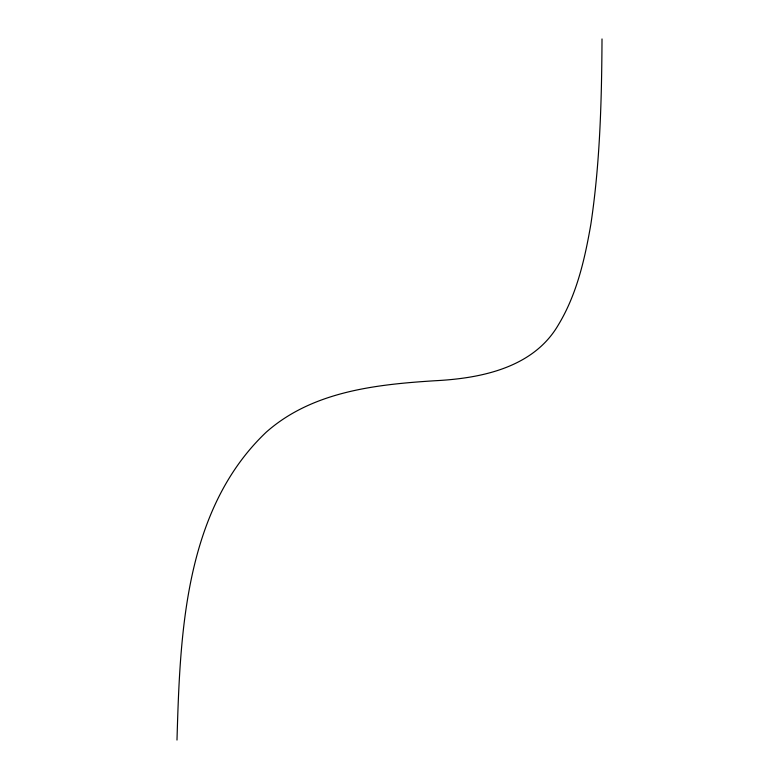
<?xml version="1.0" encoding="UTF-8"?>
<svg xmlns="http://www.w3.org/2000/svg" width="779" height="779" viewBox="0 0 779 779"><rect width="100%" height="100%" fill="white"/><g stroke="black" fill="none" stroke-linecap="round" stroke-linejoin="round"><path stroke-width="1.17" d="M602.011 38.95C601.67 100.832 600.064 162.928 590.862 224.216C584.834 259.017 576.859 294.326 558.368 324.862C533.342 367.941 480.867 378.39 435.033 380.736C376.062 384.475 312.33 391.311 266.175 432.228C184.117 510.216 180.095 634.437 176.989 740.05"/></g></svg>
